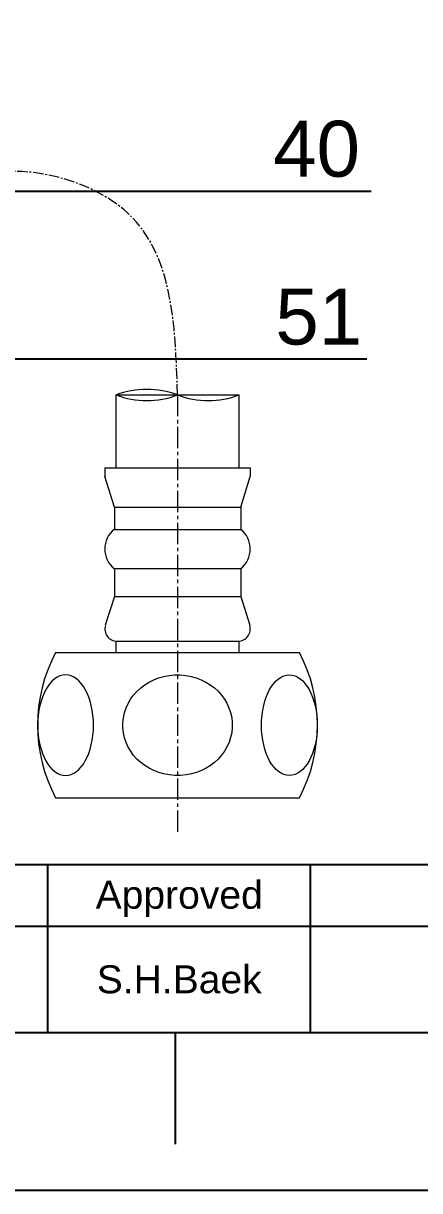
# Model space of a CAD drawing. Header units: millimetres. Extents: x 4812 to 5406, y -1197 to -777.
# Drawn here: x 5166.6 to 5202, y -1196.9 to -1092.5 of the extents above; entities that cross this region are included whole.
import ezdxf

# ---------------------------------------------------------------- set-up
doc = ezdxf.new("R2010")
doc.units = ezdxf.units.MM
doc.header["$LTSCALE"] = 0.1
doc.linetypes.add('CENTER2', pattern=[28.575, 19.05, -3.175, 3.175, -3.175])
doc.linetypes.add('CENTERX2', pattern=[101.6, 63.5, -12.7, 12.7, -12.7])
doc.layers.get('0').update_dxf_attribs({"lineweight": 13})
for name, color, linetype, lineweight in [('CENTER', 1, 'CENTERX2', 15), ('DIM', 3, 'Continuous', 9), ('TEXT', 2, 'Continuous', 15)]:
    doc.layers.add(name, color=color, linetype=linetype, lineweight=lineweight)
doc.layers.add('FORM', color=7, linetype='Continuous')
doc.styles.get("Standard").update_dxf_attribs({"font": 'arial.ttf'})
doc.dimstyles.new('사본 ISO-25', dxfattribs={"dimtxt": 5, "dimasz": 5, "dimexe": 1.25, "dimexo": 0.625, "dimgap": 1.2, "dimtad": 1, "dimtih": 1, "dimtoh": 1, "dimdec": 1, "dimdsep": 46, "dimtxsty": 'Standard', "dimcen": 5, "dimclrd": 3, "dimclre": 3, "dimclrt": 4, "dimadec": 0, "dimazin": 0, "dimtfac": 1, "dimtdec": 1, "dimtmove": 0, "dimatfit": 3, "dimfxl": 1.25, "dimarcsym": 0})

# ---------------------------------------------------------------- blocks, each defined once
blk = doc.blocks.new('*D11')
at = {"layer": 'Defpoints', "color": 0, "transparency": 16777216}
for p in [(5104.53, -1092.51), (5155.53, -1092.51), (5155.53, -1122.51)]:
    blk.add_point(p, dxfattribs=at)
at = {"layer": 'DIM', "color": 3, "lineweight": -2, "transparency": 16777216}
for p, q in [((5104.53, -1093.14), (5104.53, -1123.76)), ((5155.53, -1093.14), (5155.53, -1123.76)), ((5109.53, -1122.51), (5150.53, -1122.51)), ((5155.53, -1122.51), (5197.28, -1122.51))]:
    blk.add_line(p, q, dxfattribs=at)
at = {"layer": 'DIM', "color": 3, "transparency": 16777216}
for points in [[(5109.53, -1121.68), (5109.53, -1123.35), (5104.53, -1122.51)], [(5150.53, -1121.68), (5150.53, -1123.35), (5155.53, -1122.51)]]:
    blk.add_solid(points, dxfattribs=at)
at = {"layer": 'DIM', "color": 4, "transparency": 16777216, "insert": (5192.99, -1118.76), "char_height": 5, "attachment_point": 5}
blk.add_mtext('51', dxfattribs=at)
blk = doc.blocks.new('*D12')
at = {"layer": 'Defpoints', "color": 0, "transparency": 16777216}
for p in [(5110.03, -1087.51), (5150.03, -1087.51), (5150.03, -1107.51)]:
    blk.add_point(p, dxfattribs=at)
at = {"layer": 'DIM', "color": 3, "lineweight": -2, "transparency": 16777216}
for p, q in [((5110.03, -1088.14), (5110.03, -1108.76)), ((5150.03, -1088.14), (5150.03, -1108.76)), ((5115.03, -1107.51), (5145.03, -1107.51)), ((5150.03, -1107.51), (5197.66, -1107.51))]:
    blk.add_line(p, q, dxfattribs=at)
at = {"layer": 'DIM', "color": 3, "transparency": 16777216}
for points in [[(5115.03, -1106.68), (5115.03, -1108.35), (5110.03, -1107.51)], [(5145.03, -1106.68), (5145.03, -1108.35), (5150.03, -1107.51)]]:
    blk.add_solid(points, dxfattribs=at)
at = {"layer": 'DIM', "color": 4, "transparency": 16777216, "insert": (5192.79, -1103.76), "char_height": 5, "attachment_point": 5}
blk.add_mtext('40', dxfattribs=at)

msp = doc.modelspace()

# ---------------------------------------------------------------- linework, layer by layer
for p, q in [((5174.86, -1125.73, 0), (5185.86, -1125.73, 0)), ((5174.86, -1132.25, 0), (5174.86, -1125.73, 0)), ((5185.86, -1132.25, 0), (5185.86, -1125.73, 0)), ((5173.86, -1132.25, 0), (5186.86, -1132.25, 0)), ((5173.86, -1132.25, 0), (5173.86, -1133.02, 0)), ((5174.71, -1135.75, 0), (5173.86, -1133.02, 0)), ((5186.01, -1135.75, 0), (5186.86, -1133.02, 0)), ((5186.86, -1132.25, 0), (5186.86, -1133.02, 0)), ((5174.71, -1135.75, 0), (5174.71, -1137.75, 0)), ((5174.71, -1135.75, 0), (5186.01, -1135.75, 0)), ((5186.01, -1135.75, 0), (5186.01, -1137.75, 0)), ((5174.71, -1137.75, 0), (5186.01, -1137.75, 0)), ((5174.71, -1141.25, 0), (5186.01, -1141.25, 0)), ((5174.71, -1141.25, 0), (5174.71, -1143.75, 0)), ((5186.01, -1141.25, 0), (5186.01, -1143.75, 0)), ((5174.71, -1143.75, 0), (5173.9, -1146.32, 0)), ((5174.71, -1143.75, 0), (5186.01, -1143.75, 0)), ((5186.01, -1143.75, 0), (5186.81, -1146.32, 0)), ((5169.46, -1148.75, 0), (5191.25, -1148.75, 0)), ((5174.86, -1148.75, 0), (5174.86, -1147.74, 0)), ((5174.96, -1147.75, 0), (5185.76, -1147.75, 0)), ((5185.86, -1148.75, 0), (5185.86, -1147.74, 0)), ((5169.46, -1161.75, 0), (5182.86, -1161.75, 0)), ((5182.86, -1161.75, 0), (5191.25, -1161.75, 0))]:
    msp.add_line(p, q)
for centre, radius, start, end in [((5177.61, -1133.04, 0), 7.81, 69.3903, 110.6097), ((5177.61, -1118.42, 0), 7.81, 249.3903, 290.6097), ((5183.11, -1118.42, 0), 7.81, 249.3903, 290.6097), ((5176.08, -1139.5, 0), 2.23, 128.187, 231.813), ((5184.63, -1139.5, 0), 2.23, 308.187, 51.813), ((5174.96, -1146.65, 0), 1.1, 162.7229, 270), ((5185.76, -1146.65, 0), 1.1, 270, 17.2771), ((5181.72, -1155.25, 0), 13.88, 152.0652, 207.9348), ((5178.99, -1155.25, 0), 13.88, 332.0652, 27.9348)]:
    msp.add_arc(centre, radius, start, end)
at = {"extrusion": (0, 0, -1)}
msp.add_ellipse((5170.35, -1155.25, 0), major_axis=(0, -4.5), ratio=0.554466, dxfattribs=at)
msp.add_ellipse((5180.36, -1155.25, 0), major_axis=(-4.9, 0), ratio=0.918558, start_param=-1.522557, end_param=4.758585, dxfattribs=at)
msp.add_ellipse((5190.36, -1155.25, 0), major_axis=(0, -4.5), ratio=0.554466)
at = {"layer": 'CENTER', "color": 1, "linetype": 'CENTER2'}
msp.add_line((5180.36, -1125.73, 0), (5180.36, -1164.95, 0), dxfattribs=at)
at = {"layer": 'CENTER', "color": 1, "linetype": 'CENTER2', "ltscale": 0.5}
msp.add_spline([(5180.36, -1125.73, 0), (5175.55, -1109.16, 0), (5163.57, -1105.99, 0), (5150.96, -1150.32, 0), (5137.26, -1152.09, 0), (5130.03, -1125.07, 0), (5130.09, -1114.51)], degree=3, dxfattribs=at)
at = {"layer": 'FORM'}
for p, q in [((5121.75, -1167.71), (5392.3, -1167.71)), ((5168.76, -1182.71), (5168.76, -1167.71)), ((5192.26, -1182.71), (5192.26, -1167.71)), ((5121.75, -1173.21), (5332.28, -1173.21)), ((4826.54, -1182.71), (5392.3, -1182.71)), ((5180.14, -1182.71), (5180.14, -1192.71))]:
    msp.add_line(p, q, dxfattribs=at)
at = {"layer": 'FORM', "color": 7}
msp.add_lwpolyline([(4812.4, -776.78), (5406.44, -776.78), (5406.44, -1196.85), (4812.4, -1196.85)], close=True, dxfattribs=at)
at = {"layer": 'TEXT'}
msp.add_point((5168.76, -1173.03), dxfattribs=at)

# ---------------------------------------------------------------- texts
at = {"layer": 'TEXT', "char_height": 2.5, "attachment_point": 5}
for s, insert in [('Approved', (5180.51, -1170.78)), ('S.H.Baek', (5180.51, -1177.98))]:
    msp.add_mtext_dynamic_manual_height_columns(s, width=23.504, gutter_width=12.5, heights=[0], dxfattribs=dict(at, insert=insert))

# ---------------------------------------------------------------- dimensions: what is measured, and where the dimension line sits
at = {"layer": 'DIM'}
for base, p1, p2, picture, middle in [((5150.03, -1107.51), (5110.03, -1087.51), (5150.03, -1087.51), '*D12', (5192.79, -1107.51)), ((5155.53, -1122.51), (5104.53, -1092.51), (5155.53, -1092.51), '*D11', (5192.99, -1122.51))]:
    dim = msp.add_linear_dim(base=base, p1=p1, p2=p2, dimstyle='사본 ISO-25', dxfattribs=at)
    dim.commit()
    dim.dimension.update_dxf_attribs({"geometry": picture, "text_midpoint": middle, "dimtype": 160})

doc.saveas('drawing.dxf')
